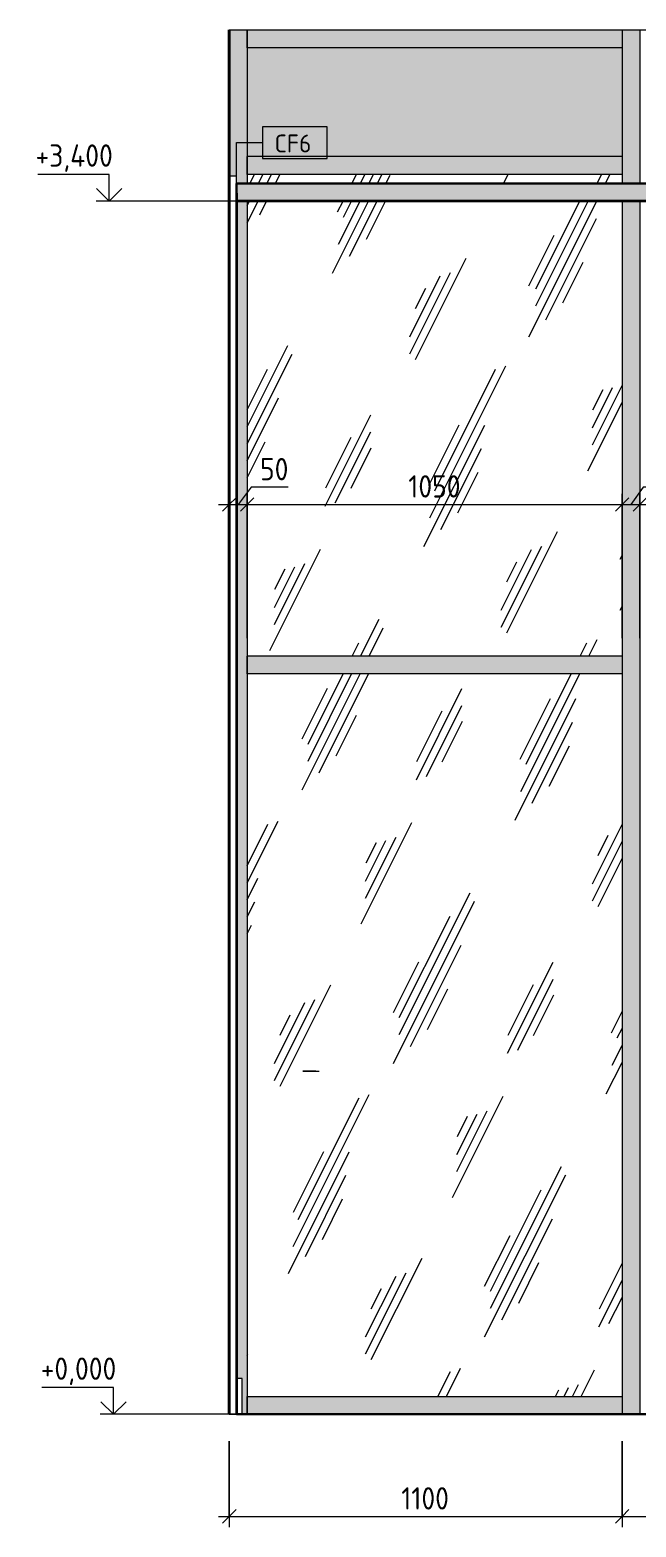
# Model space of a CAD drawing. Header units: millimetres. Extents: x 855 to 42585, y -1987 to 12400.
# Drawn here: x 27480 to 29177, y -316 to 3880 of the extents above; entities that cross this region are included whole.
import ezdxf

# ---------------------------------------------------------------- set-up
doc = ezdxf.new("R2010")
doc.units = ezdxf.units.MM
for name, color, linetype, lineweight in [('A-ANNO-DIMS', 7, 'Continuous', 9), ('A-ANNO-DIMS-25', 7, 'Continuous', 9), ('A-CLNG-IDEN', 7, 'Continuous', 9), ('A-FLOR', 7, 'Continuous', 9), ('A-GENM', 7, 'Continuous', 9), ('A-GLAZ-CURT', 7, 'Continuous', 9), ('A-GLAZ-CWMG', 7, 'Continuous', 9), ('G-ANNO-DIMS', 7, 'Continuous', 9), ('G-ANNO-DIMS-1', 7, 'Continuous', 20), ('I-WALL', 7, 'Continuous', 9), ('Q-SPCQ', 7, 'Continuous', 9)]:
    doc.layers.add(name, color=color, linetype=linetype, lineweight=lineweight)
for name, color, linetype, lineweight, true_color in [('A-CLNG-1', 7, 'Continuous', 9, 0x787878), ('A-CLNG-FNSH-1', 7, 'Continuous', 30, 0x3c3c3c), ('A-FLOR-FNSH-1', 7, 'Continuous', 30, 0x3c3c3c), ('A-WALL-4', 7, 'Continuous', 40, 0x3c3c3c), ('A-WALL-FNSH-2', 7, 'Continuous', 30, 0x3c3c3c), ('I-WALL-1', 7, 'Continuous', 9, 0x787878), ('Q-SPCQ-1', 1, 'Continuous', 9, 0xff0000)]:
    doc.layers.add(name, color=color, linetype=linetype, lineweight=lineweight, true_color=true_color)
doc.styles.add('GOST Common_5', font='GOST_Common.ttf', dxfattribs={"height": 50})
doc.styles.add('ISOCPEUR_2', font='isocpeur.ttf', dxfattribs={"width": 0.9, "height": 62.5})
doc.dimstyles.new('ISO-2_5_0_9К_БОЛЬШОЙ_1', dxfattribs={"dimscale": 304.8, "dimtxt": 62.248823, "dimasz": 0.123031, "dimexe": 0.098425, "dimexo": 0.246063, "dimgap": 0, "dimtad": 1, "dimdec": 0, "dimrnd": 10, "dimzin": 0, "dimdsep": 46, "dimtxsty": 'ISOCPEUR_2', "dimblk1": 'OBLIQUE', "dimblk2": 'OBLIQUE', "dimsah": 1, "dimcen": 0.09, "dimdle": 0.098425, "dimazin": 0, "dimtfac": 1, "dimtdec": 4, "dimtix": 1, "dimtmove": 0, "dimatfit": 3, "dimfxl": 1, "dimtvp": 1, "dimtolj": 1, "dimtzin": 0, "dimarcsym": 2})
doc.dimstyles.new('ISO-2_5_0_9К_БОЛЬШОЙ_2', dxfattribs={"dimscale": 304.8, "dimtxt": 62.248823, "dimasz": 0.123031, "dimexe": 0.098425, "dimexo": 0.246063, "dimgap": 0, "dimtad": 1, "dimdec": 0, "dimrnd": 10, "dimzin": 0, "dimdsep": 46, "dimtxsty": 'ISOCPEUR_2', "dimblk1": 'OBLIQUE', "dimblk2": 'OBLIQUE', "dimsah": 1, "dimcen": 0.09, "dimdle": 0.098425, "dimazin": 0, "dimtfac": 1, "dimtdec": 4, "dimtix": 1, "dimtmove": 1, "dimatfit": 3, "dimfxl": 1, "dimtvp": 1, "dimtolj": 1, "dimtzin": 0, "dimarcsym": 2})
pattern_1 = [(63.435, (10484.05, 31.75), (-255.58, 766.75), [317.5, -190.5, 317.5, -190.5, -403.903]), (63.435, (10484.05, 31.75), (-255.58, 766.75), [-1016, 127, -276.9]), (63.435, (10468.2, 47.6), (-255.58, 766.75), [254, -317.5, 190.5, -190.5, -467.403]), (63.435, (10468.2, 47.6), (-255.58, 766.75), [-952.5, 222.25, -245.15]), (63.435, (10468.2, 95.25), (-255.58, 766.75), [190.5, -381, 127, -190.5, -530.903]), (63.435, (10468.2, 95.25), (-255.58, 766.75), [-889, 285.75, -245.15]), (63.435, (10515.8, 47.6), (-255.58, 766.75), [190.5, -381, 158.75, -6404.65]), (63.435, (10563.4, 95.25), (-255.58, 766.75), [95.25, -476.25, 63.5, -6499.9]), (63.435, (10484.05, 174.6), (-255.58, 766.75), [63.5, -476.25, 63.5, -254, -562.653]), (63.435, (10484.05, 174.6), (-255.58, 766.75), [-857.25, 158.75, -403.9]), (63.435, (10769.8, 127), (-255.58, 766.75), [317.5, -476.25, 381, -251.5]), (63.435, (10769.8, 79.4), (-255.58, 766.75), [444.5, -317.5, 476.25, -188]), (63.435, (10801.55, 95.25), (-255.58, 766.75), [508, -254, 381, -276.9]), (63.435, (10849.2, 142.9), (-255.58, 766.75), [317.5, -444.5, 254, -403.9]), (63.435, (10801.55, 238.1), (-255.58, 766.75), [158.75, -635, 190.5, -435.65]), (63.435, (10896.8, 190.5), (-255.58, 766.75), [127, -635, 127, -530.9])]

# ---------------------------------------------------------------- blocks, each defined once
blk = doc.blocks.new('Прямоугольный импост - Импост структурный с накладкой - 160мм Темный-31920695-Развертка 1_27-2')
at = {"layer": 'A-GLAZ-CWMG'}
blk.add_hatch(color=256, dxfattribs=at).paths.add_polyline_path([(8897.9, 3830), (9000, 3830), (9000, 3880), (7950, 3880), (7950, 3830)])
for p, q in [((7950, 3830), (7950, 3880)), ((9000, 3880), (9000, 3830)), ((9000, 3830), (7950, 3830))]:
    blk.add_line(p, q, dxfattribs=at)
blk = doc.blocks.new('Прямоугольный импост - Импост структурный с накладкой - 160мм Темный-30756008-Развертка 1_27-2')
at = {"layer": 'A-GLAZ-CWMG'}
blk.add_hatch(color=256, dxfattribs=at).paths.add_polyline_path([(7940, 0), (7950, 0), (7950, 2100), (7921, 2100), (7921, 100), (7936, 100), (7936, 0)])
blk.add_line((7950, 2100), (7950, 0), dxfattribs=at)
blk = doc.blocks.new('Системная панель - Стекло - 40мм-31920837-Развертка 1_27-2')
at = {"layer": 'A-GLAZ-CURT'}
h = blk.add_hatch(dxfattribs=at)
h.set_pattern_fill('FP_11', color=256, style=0, pattern_type=2)
h.set_pattern_definition(pattern_1)
h.paths.add_polyline_path([(9000, 50), (9000, 2075), (7950, 2075), (7950, 50), (8897.9, 50)])
blk = doc.blocks.new('Прямоугольный импост - Импост структурный с накладкой - 160мм Темный-31920697-Развертка 1_27-2')
at = {"layer": 'A-GLAZ-CWMG'}
blk.add_hatch(color=256, dxfattribs=at).paths.add_polyline_path([(8398.8, 0), (9000, 0), (9000, 50), (7950, 50), (7950, 0), (8149.2, 0)])
for p, q in [((7950, 0), (7950, 50)), ((7950, 50), (9000, 50)), ((9000, 50), (9000, 0))]:
    blk.add_line(p, q, dxfattribs=at)
blk = doc.blocks.new('Прямоугольный импост - Импост структурный с накладкой - 160мм Темный-30755591-Развертка 1_27-2')
at = {"layer": 'A-GLAZ-CWMG'}
blk.add_hatch(color=256, dxfattribs=at).paths.add_polyline_path([(9000, 0), (9040, 0), (9040, 2), (9050, 2), (9050, 2100), (9000, 2100), (9000, 40)])
for p, q in [((9000, 2100), (9000, 0)), ((9050, 2100), (9050, 2))]:
    blk.add_line(p, q, dxfattribs=at)
blk = doc.blocks.new('Плинтус - Плинтус керамогранит бежевый-32865273-Развертка 1_27-2')
at = {"layer": 'A-GENM'}
for p, q in [((7936, 100), (7921, 100)), ((7921, 100), (7921, 0)), ((7936, 0), (7936, 100)), ((7921, 0), (7936, 0))]:
    blk.add_line(p, q, dxfattribs=at)
blk = doc.blocks.new('Дистанционный пожарный извещатель - Монтируемые на перекрытии-30348713-Развертка 1_27-2')
at = {"layer": 'Q-SPCQ'}
for p, q in [((8142.1, 961.6), (8105.9, 961.6)), ((8105.9, 961.6), (8142.1, 961.6)), ((8142.1, 961.6), (8152.1, 961.6)), ((8142.1, 961.6), (8152.1, 961.6))]:
    blk.add_line(p, q, dxfattribs=at)
blk = doc.blocks.new('Системная панель - Стекло - 40мм-32772033-Развертка 1_27-2')
at = {"layer": 'A-GLAZ-CURT'}
h = blk.add_hatch(dxfattribs=at)
h.set_pattern_fill('FP_11', color=256, style=0, pattern_type=2)
h.set_pattern_definition(pattern_1)
h.paths.add_polyline_path([(7950, 2125), (9000, 2125), (9000, 3400), (7950, 3400)])
h.paths.add_polyline_path([(8897.9, 3450), (9000, 3450), (9000, 3475), (7950, 3475), (7950, 3450)])
blk = doc.blocks.new('Прямоугольный импост - Импост структурный с накладкой - 160мм Темный-32352607-Развертка 1_27-2')
at = {"layer": 'A-GLAZ-CWMG'}
h = blk.add_hatch(color=256, dxfattribs=at)
h.paths.add_polyline_path([(7940, 2100), (7950, 2100), (7950, 3400), (7921, 3400), (7921, 2100)])
h.paths.add_polyline_path([(7920, 3450), (7950, 3450), (7950, 3500), (7900, 3500), (7900, 3470), (7920, 3470)])
for p, q in [((7950, 3500), (7950, 3450)), ((7950, 3400), (7950, 2100))]:
    blk.add_line(p, q, dxfattribs=at)
blk = doc.blocks.new('Прямоугольный импост - Импост структурный с накладкой - 160мм Темный-31920699-Развертка 1_27-2')
at = {"layer": 'A-GLAZ-CWMG'}
blk.add_hatch(color=256, dxfattribs=at).paths.add_polyline_path([(9000, 2075), (9000, 2125), (7950, 2125), (7950, 2075), (8897.9, 2075)])
for p, q in [((7950, 2075), (7950, 2125)), ((9000, 2125), (7950, 2125)), ((9000, 2125), (9000, 2075)), ((9000, 2075), (7950, 2075))]:
    blk.add_line(p, q, dxfattribs=at)
blk = doc.blocks.new('Прямоугольный импост - Импост структурный с накладкой - 160мм Темный-32352604-Развертка 1_27-2')
at = {"layer": 'A-GLAZ-CWMG'}
h = blk.add_hatch(color=256, dxfattribs=at)
h.paths.add_polyline_path([(9050, 2100), (9050, 3400), (9000, 3400), (9000, 2100), (9040, 2100)])
h.paths.add_polyline_path([(9010, 3450), (9050, 3450), (9050, 3500), (9000, 3500), (9000, 3450)])
for p, q in [((9000, 3500), (9000, 3450)), ((9050, 3500), (9050, 3450)), ((9000, 3400), (9000, 2100)), ((9050, 3400), (9050, 2100))]:
    blk.add_line(p, q, dxfattribs=at)
blk = doc.blocks.new('Системная панель - Сэндвич - 40мм-32772127-Развертка 1_27-2')
at = {"layer": 'A-GLAZ-CURT'}
blk.add_hatch(color=256, dxfattribs=at).paths.add_polyline_path([(8897.9, 3525), (9000, 3525), (9000, 3830), (7950, 3830), (7950, 3525)])
blk = doc.blocks.new('Прямоугольный импост - Импост структурный с накладкой - 160мм Темный-32772041-Развертка 1_27-2')
at = {"layer": 'A-GLAZ-CWMG'}
blk.add_hatch(color=256, dxfattribs=at).paths.add_polyline_path([(7950, 3500), (7950, 3880), (7900, 3880), (7900, 3500), (7940, 3500)])
blk.add_line((7950, 3880), (7950, 3500), dxfattribs=at)
blk = doc.blocks.new('Прямоугольный импост - Импост структурный с накладкой - 160мм Темный-V4-Развертка 1_27-2')
at = {"layer": 'A-GLAZ-CWMG'}
blk.add_hatch(color=256, dxfattribs=at).paths.add_polyline_path([(9050, 3500), (9050, 3880), (9000, 3880), (9000, 3500), (9040, 3500)])
for p, q in [((9000, 3880), (9000, 3500)), ((9050, 3880), (9050, 3500))]:
    blk.add_line(p, q, dxfattribs=at)
blk = doc.blocks.new('Высотные отметки - Стрелка_Верх-17668718-Развертка 1_27-2')
at = {"layer": 'G-ANNO-DIMS'}
for p, q in [((7575.3, 75), (7375.3, 75)), ((7575.3, 0), (7575.3, 75)), ((7613.2, 0), (7538.3, 0))]:
    blk.add_line(p, q, dxfattribs=at)
at = {"layer": 'G-ANNO-DIMS-1'}
for q in [(7540, 35.4), (7610.7, 35.4)]:
    blk.add_line((7575.3, 0), q, dxfattribs=at)
blk = doc.blocks.new('DIMBLOCK18-Развертка 1_27-2')
at = {"layer": 'A-ANNO-DIMS-25'}
for p, q in [((28038, -75), (28038, -315.9)), ((28038, -285.9), (28038, -75)), ((29138, -75), (29138, -315.9)), ((29138, -285.9), (29138, -75.1)), ((28008, -285.9), (29138, -285.9))]:
    blk.add_line(p, q, dxfattribs=at)
at = {"layer": 'A-ANNO-DIMS-25', "lineweight": 20}
for p, q in [((28038, -285.9), (28019.3, -304.7)), ((28038, -285.9), (28056.8, -267.2)), ((29138, -285.9), (29119.3, -304.7)), ((29138, -285.9), (29156.8, -267.2))]:
    blk.add_line(p, q, dxfattribs=at)
at = {"layer": 'A-ANNO-DIMS-25', "color": 0, "insert": (28519.8, -204.3), "char_height": 62.5, "width": 163.762, "attachment_point": 1, "line_spacing_factor": 1.149209, "style": 'ISOCPEUR_2'}
blk.add_mtext('1100', dxfattribs=at)
blk = doc.blocks.new('_Oblique')
at = {"color": 0, "linetype": 'ByBlock', "lineweight": -2}
blk.add_line((-0.5, -0.5), (0.5, 0.5), dxfattribs=at)
blk = doc.blocks.new('DIMBLOCK19-Развертка 1_27-2')
at = {"layer": 'A-ANNO-DIMS-25'}
for p, q in [((29138, -75), (29138, -315.9)), ((29138, -285.9), (29138, -75.1)), ((31038, -75), (31038, -315.9)), ((31038, -285.9), (31038, -75.1)), ((29138, -285.9), (31038, -285.9))]:
    blk.add_line(p, q, dxfattribs=at)
at = {"layer": 'A-ANNO-DIMS-25', "lineweight": 20}
for p, q in [((29138, -285.9), (29119.3, -304.7)), ((29138, -285.9), (29156.8, -267.2)), ((31038, -285.9), (31019.3, -304.7)), ((31038, -285.9), (31056.8, -267.2))]:
    blk.add_line(p, q, dxfattribs=at)
at = {"layer": 'A-ANNO-DIMS-25', "color": 0, "insert": (30014.4, -204.3), "char_height": 62.5, "width": 176.691, "attachment_point": 1, "line_spacing_factor": 1.149209, "style": 'ISOCPEUR_2'}
blk.add_mtext('1900', dxfattribs=at)
blk = doc.blocks.new('DIMBLOCK21-Развертка 1_27-2')
at = {"layer": 'A-ANNO-DIMS-25'}
for p, q in [((28038, 2501.9), (28038, 2580.3)), ((28099.1, 2598.6), (28063, 2550.3)), ((28088, 2175), (28088, 2580.3)), ((28203.2, 2598.6), (28099.1, 2598.6)), ((28008, 2550.3), (28088, 2550.3)), ((28038, 2550.3), (28038, 2501.9)), ((28088, 2550.3), (28088, 2175))]:
    blk.add_line(p, q, dxfattribs=at)
at = {"layer": 'A-ANNO-DIMS-25', "lineweight": 20}
for p, q in [((28038, 2550.3), (28056.8, 2569.1)), ((28088, 2550.3), (28106.8, 2569.1)), ((28038, 2550.3), (28019.3, 2531.6)), ((28088, 2550.3), (28069.3, 2531.6))]:
    blk.add_line(p, q, dxfattribs=at)
at = {"layer": 'A-ANNO-DIMS-25', "color": 0, "insert": (28124.1, 2680.3), "char_height": 62.5, "width": 94.81, "attachment_point": 1, "line_spacing_factor": 1.149209, "style": 'ISOCPEUR_2'}
blk.add_mtext('50', dxfattribs=at)
blk = doc.blocks.new('DIMBLOCK22-Развертка 1_27-2')
at = {"layer": 'A-ANNO-DIMS-25'}
for p, q in [((28088, 2175), (28088, 2580.3)), ((29138, 2175), (29138, 2580.3)), ((28088, 2550.3), (29138, 2550.3)), ((28088, 2550.3), (28088, 2175)), ((29138, 2550.3), (29138, 2175))]:
    blk.add_line(p, q, dxfattribs=at)
at = {"layer": 'A-ANNO-DIMS-25', "lineweight": 20}
for p, q in [((28088, 2550.3), (28106.8, 2569.1)), ((29138, 2550.3), (29156.8, 2569.1)), ((28088, 2550.3), (28069.3, 2531.6)), ((29138, 2550.3), (29119.3, 2531.6))]:
    blk.add_line(p, q, dxfattribs=at)
at = {"layer": 'A-ANNO-DIMS-25', "color": 0, "insert": (28539.4, 2632), "char_height": 62.5, "width": 176.691, "attachment_point": 1, "line_spacing_factor": 1.149209, "style": 'ISOCPEUR_2'}
blk.add_mtext('1050', dxfattribs=at)
blk = doc.blocks.new('DIMBLOCK23-Развертка 1_27-2')
at = {"layer": 'A-ANNO-DIMS-25'}
for p, q in [((29138, 2175), (29138, 2580.3)), ((29197, 2598.6), (29163, 2550.3)), ((29188, 2175), (29188, 2580.3)), ((29301, 2598.6), (29197, 2598.6)), ((29138, 2550.3), (29188, 2550.3)), ((29138, 2550.3), (29138, 2175)), ((29188, 2550.3), (29188, 2175))]:
    blk.add_line(p, q, dxfattribs=at)
at = {"layer": 'A-ANNO-DIMS-25', "lineweight": 20}
for p, q in [((29138, 2550.3), (29156.8, 2569.1)), ((29188, 2550.3), (29206.8, 2569.1)), ((29138, 2550.3), (29119.3, 2531.6)), ((29188, 2550.3), (29169.3, 2531.6))]:
    blk.add_line(p, q, dxfattribs=at)
at = {"layer": 'A-ANNO-DIMS-25', "color": 0, "insert": (29222, 2680.3), "char_height": 62.5, "width": 94.81, "attachment_point": 1, "line_spacing_factor": 1.149209, "style": 'ISOCPEUR_2'}
blk.add_mtext('50', dxfattribs=at)
blk = doc.blocks.new('DIMBLOCK24-Развертка 1_27-2')
at = {"layer": 'A-ANNO-DIMS-25'}
for p, q in [((30988, 3755), (30988, 2520.3)), ((30988, 2550.3), (30988, 3755)), ((29188, 2175), (29188, 2580.3)), ((29188, 2550.3), (30988, 2550.3)), ((29188, 2550.3), (29188, 2175))]:
    blk.add_line(p, q, dxfattribs=at)
at = {"layer": 'A-ANNO-DIMS-25', "lineweight": 20}
for p, q in [((29188, 2550.3), (29206.8, 2569.1)), ((30988, 2550.3), (31006.8, 2569.1)), ((29188, 2550.3), (29169.3, 2531.6)), ((30988, 2550.3), (30969.3, 2531.6))]:
    blk.add_line(p, q, dxfattribs=at)
at = {"layer": 'A-ANNO-DIMS-25', "color": 0, "insert": (30014.4, 2632), "char_height": 62.5, "width": 176.691, "attachment_point": 1, "line_spacing_factor": 1.149209, "style": 'ISOCPEUR_2'}
blk.add_mtext('1800', dxfattribs=at)
blk = doc.blocks.new('М_потолков - Марка_ Имя типа-25382930-Развертка 1_27-2')
at = {"layer": 'A-CLNG-IDEN'}
for p, q in [((8173.9, 3608.9), (7992.7, 3608.9)), ((7992.7, 3608.9), (7992.7, 3519.5)), ((8173.9, 3519.5), (8173.9, 3608.9)), ((7992.7, 3519.5), (8173.9, 3519.5))]:
    blk.add_line(p, q, dxfattribs=at)

msp = doc.modelspace()

# ---------------------------------------------------------------- hatches: boundary and pattern name
at = {"layer": 'A-CLNG-1'}
msp.add_hatch(color=256, dxfattribs=at).paths.add_polyline_path([(31032.5, 3400), (32018, 3400), (32018, 3450), (28058, 3450), (28058, 3400), (30998, 3400)])
at = {"layer": 'I-WALL'}
msp.add_hatch(color=256, dxfattribs=at).paths.add_polyline_path([(28058, -0.1), (28058, 0), (28038, -0.1)])
at = {"layer": 'I-WALL-1'}
h = msp.add_hatch(dxfattribs=at)
h.set_pattern_fill('FP_12', color=256, style=0, pattern_type=2)
h.set_pattern_definition([(45, (30558.596, 0), (-14.25598, 14.25598), []), (45, (30572.852, 0), (-14.25598, 14.25598), [25.202, -5.04, 0.8382, -4.202])])
h.paths.add_polyline_path([(28038, -0.1), (28038, 3880), (28037.7, 3880), (28037.7, -0.1)])

# ---------------------------------------------------------------- linework, layer by layer
at = {"layer": 'A-CLNG-FNSH-1'}
for p, q in [((32018, 3450), (28058, 3450)), ((28058, 3450), (28058, 3423)), ((32018, 3401), (28058, 3401)), ((28058, 3400), (32017, 3400))]:
    msp.add_line(p, q, dxfattribs=at)
at = {"layer": 'A-CLNG-IDEN'}
for p, q in [((28058, 3564.2), (28130.7, 3564.2)), ((28058, 3425), (28058, 3564.2))]:
    msp.add_line(p, q, dxfattribs=at)
at = {"layer": 'A-FLOR'}
for p, q in [((28038, 3880), (32030.8, 3880)), ((32030.8, -0.1), (28037.7, -0.1))]:
    msp.add_line(p, q, dxfattribs=at)
at = {"layer": 'A-FLOR-FNSH-1'}
for p, q in [((28058, 0), (28058, -0.2)), ((32030.8, 0), (28059, 0))]:
    msp.add_line(p, q, dxfattribs=at)
at = {"layer": 'A-WALL-4'}
for p, q in [((28038, 3880), (28037.7, 3880)), ((28038, -0.2), (28038, 3880))]:
    msp.add_line(p, q, dxfattribs=at)
at = {"layer": 'A-WALL-FNSH-2'}
for p, q in [((28058, 3423), (28058, 0)), ((28059, 3423), (28058, 3423)), ((28059, 0), (28059, 3423)), ((28058, 0), (28059, 0))]:
    msp.add_line(p, q, dxfattribs=at)
at = {"layer": 'G-ANNO-DIMS'}
for p, q in [((27791.8, 3400), (27701.7, 3400)), ((28204.6, 3400), (27791.8, 3400)), ((27841, 0), (27713.4, 0)), ((28137, 0), (27841, 0))]:
    msp.add_line(p, q, dxfattribs=at)
at = {"layer": 'I-WALL'}
for p, q in [((28058, 3470), (28038, 3470)), ((28058, 3450), (28058, 3470)), ((28038, 0), (28058, 0))]:
    msp.add_line(p, q, dxfattribs=at)

# ---------------------------------------------------------------- block references
at = {"layer": 'A-CLNG-IDEN'}
msp.add_blockref('М_потолков - Марка_ Имя типа-25382930-Развертка 1_27-2', (20138, 0), dxfattribs=at)
at = {"layer": 'A-GENM'}
msp.add_blockref('Плинтус - Плинтус керамогранит бежевый-32865273-Развертка 1_27-2', (20138, 0), dxfattribs=at)
at = {"layer": 'A-GLAZ-CURT'}
for name in ['Системная панель - Сэндвич - 40мм-32772127-Развертка 1_27-2', 'Системная панель - Стекло - 40мм-32772033-Развертка 1_27-2', 'Системная панель - Стекло - 40мм-31920837-Развертка 1_27-2']:
    msp.add_blockref(name, (20138, 0), dxfattribs=at)
at = {"layer": 'A-GLAZ-CWMG'}
for name, p in [('Прямоугольный импост - Импост структурный с накладкой - 160мм Темный-32772041-Развертка 1_27-2', (20138, 0)), ('Прямоугольный импост - Импост структурный с накладкой - 160мм Темный-31920695-Развертка 1_27-2', (20138, 0)), ('Прямоугольный импост - Импост структурный с накладкой - 160мм Темный-V4-Развертка 1_27-2', (20138, 0)), ('Прямоугольный импост - Импост структурный с накладкой - 160мм Темный-31920699-Развертка 1_27-2', (20138, 1400)), ('Прямоугольный импост - Импост структурный с накладкой - 160мм Темный-32352607-Развертка 1_27-2', (20138, 0)), ('Прямоугольный импост - Импост структурный с накладкой - 160мм Темный-32352604-Развертка 1_27-2', (20138, 0)), ('Прямоугольный импост - Импост структурный с накладкой - 160мм Темный-30756008-Развертка 1_27-2', (20138, 0)), ('Прямоугольный импост - Импост структурный с накладкой - 160мм Темный-31920699-Развертка 1_27-2', (20138, 0)), ('Прямоугольный импост - Импост структурный с накладкой - 160мм Темный-30755591-Развертка 1_27-2', (20138, 0)), ('Прямоугольный импост - Импост структурный с накладкой - 160мм Темный-31920697-Развертка 1_27-2', (20138, 0))]:
    msp.add_blockref(name, p, dxfattribs=at)
at = {"layer": 'G-ANNO-DIMS'}
for p in [(20126.4, 3400), (20138, 0)]:
    msp.add_blockref('Высотные отметки - Стрелка_Верх-17668718-Развертка 1_27-2', p, dxfattribs=at)
at = {"layer": 'Q-SPCQ-1'}
msp.add_blockref('Дистанционный пожарный извещатель - Монтируемые на перекрытии-30348713-Развертка 1_27-2', (20138, 0), dxfattribs=at)

# ---------------------------------------------------------------- texts
at = {"layer": 'A-CLNG-IDEN', "insert": (28164.9, 3586.8), "char_height": 50, "width": 132.278, "attachment_point": 1, "style": 'GOST Common_5'}
msp.add_mtext('CF6', dxfattribs=at)

# ---------------------------------------------------------------- dimensions: what is measured, and where the dimension line sits
at = {"layer": 'A-ANNO-DIMS'}
for base, p1, p2, override, picture, middle in [((30988, 2550.3), (29188, 2100), (30988, 3830), {"dimpost": '<>', "dimfxl": 2496.577658}, 'DIMBLOCK24-Развертка 1_27-2', (30088, 2581.6)), ((29138, 2550.3), (28088, 2100), (29138, 2100), {"dimpost": '<>', "dimfxl": 1050}, 'DIMBLOCK22-Развертка 1_27-2', (28613, 2581.6)), ((29138, -285.9), (28038, 0), (29138, 0), {"dimpost": '<>', "dimfxl": 1100}, 'DIMBLOCK18-Развертка 1_27-2', (28588, -254.7)), ((31038, -285.9), (29138, 0), (31038, 0), {"dimpost": '<>', "dimfxl": 1900}, 'DIMBLOCK19-Развертка 1_27-2', (30088, -254.7))]:
    dim = msp.add_linear_dim(base=base, p1=p1, p2=p2, dimstyle='ISO-2_5_0_9К_БОЛЬШОЙ_1', override=override, dxfattribs=at)
    dim.commit()
    dim.dimension.update_dxf_attribs({"geometry": picture, "text_midpoint": middle})
for base, p1, p2, override, picture, middle in [((28088, 2550.3), (28038, 2576.9), (28088, 2100), {"dimpost": '<>', "dimfxl": 479.476093}, 'DIMBLOCK21-Развертка 1_27-2', (28171.6, 2638.6)), ((29188, 2550.3), (29138, 2100), (29188, 2100), {"dimpost": '<>', "dimfxl": 50}, 'DIMBLOCK23-Развертка 1_27-2', (29269.4, 2638.6))]:
    dim = msp.add_linear_dim(base=base, p1=p1, p2=p2, dimstyle='ISO-2_5_0_9К_БОЛЬШОЙ_2', override=override, dxfattribs=at)
    dim.commit()
    dim.dimension.update_dxf_attribs({"geometry": picture, "text_midpoint": middle, "dimtype": 160})

# ---------------------------------------------------------------- next in the draw order: texts
at = {"layer": 'G-ANNO-DIMS', "char_height": 62.5, "attachment_point": 1, "line_spacing_factor": 1.149209, "style": 'ISOCPEUR_2', "bg_fill": 3, "box_fill_scale": 1.25, "bg_fill_color": 256, "bg_fill_true_color": 13158600, "bg_fill_transparency": 0}
for s, insert, width in [('+3,400', (27495.3, 3559.2), 261.428), ('+0,000', (27509.8, 159.2), 254.705)]:
    msp.add_mtext(s, dxfattribs=dict(at, insert=insert, width=width))

doc.saveas('drawing.dxf')
